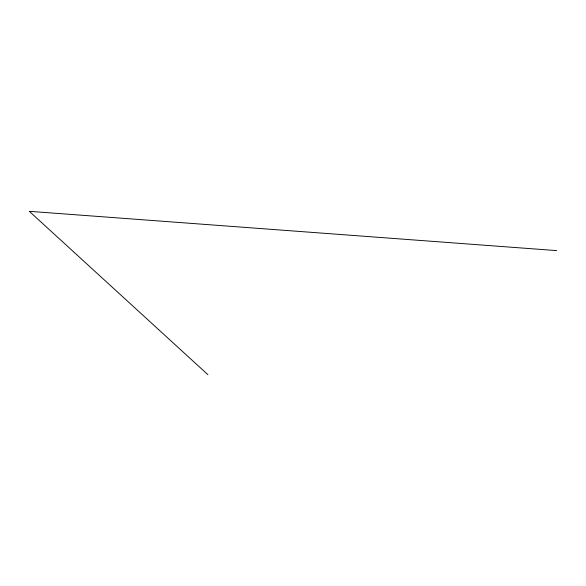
<?xml version="1.0" encoding="UTF-8"?>
<svg xmlns="http://www.w3.org/2000/svg" width="586" height="586" viewBox="0 0 586 586"><rect width="100%" height="100%" fill="white"/><g stroke="black" fill="none" stroke-linecap="round" stroke-linejoin="round"><path stroke-width="0.88" d="M556.7 250.603L29.3 211.326L207.905 374.674"/></g></svg>
